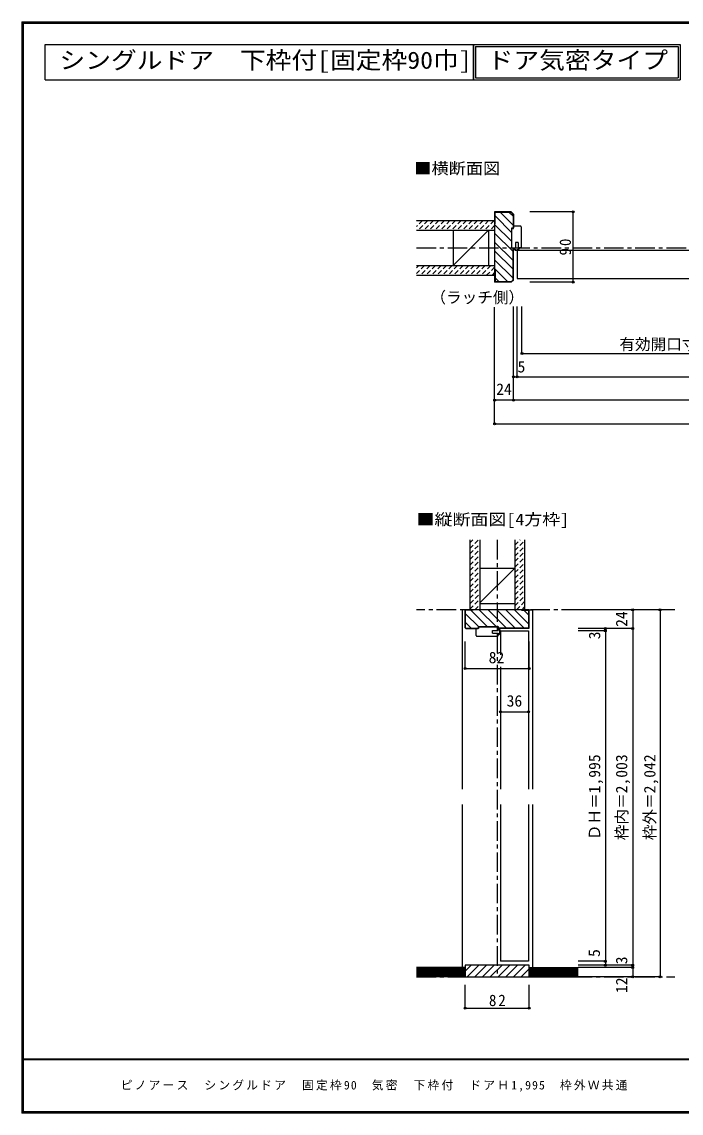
# Model space of a CAD drawing. Units: millimetres at full size, sheet at 1:5; details may follow other scales. Extents: x -973 to 977, y -718 to 696.
# Drawn here: x -973 to -129, y -701 to 696 of the extents above; entities that cross this region are included whole.
import ezdxf
from ezdxf.enums import TextEntityAlignment as Align

# ---------------------------------------------------------------- set-up
doc = ezdxf.new("R2010")
doc.units = ezdxf.units.MM
doc.header["$LTSCALE"] = 5
doc.header["$PDMODE"] = 32
doc.header["$PDSIZE"] = 2.5
doc.linetypes.add('CHAIN1', pattern=[8, 5, -1, 1, -1])
doc.linetypes.add('DASHED1', pattern=[1.8, 1.2, -0.6])
for name, color, linetype in [('0-0_補助線', 7, 'Continuous'), ('0-1_通り芯', 4, 'CHAIN1'), ('0-3_仕上げ', 2, 'Continuous'), ('0-4_枠', 3, 'Continuous'), ('0-6_扉', 6, 'Continuous'), ('0-A_文字', 3, 'Continuous'), ('0-B_寸法', 7, 'Continuous'), ('0-C_ハッチ', 4, 'DASHED1'), ('F-1_枠', 6, 'Continuous'), ('F-A_文字', 7, 'Continuous')]:
    doc.layers.add(name, color=color, linetype=linetype)
doc.styles.add('ＭＳ ゴシック', font='')
doc.styles.get('ＭＳ ゴシック').set_extended_font_data('MS Gothic')

# ---------------------------------------------------------------- blocks, each defined once
blk = doc.blocks.new('13')
at = {"layer": '0-0_補助線'}
for p, q in [((-3.184, 13.914), (-3.184, 16.914)), ((5.816, 16.914), (-3.184, 16.914)), ((6.816, 15.914), (6.816, -10.086)), ((-4.984, 13.914), (-3.184, 13.914)), ((-4.984, -11.086), (-4.984, 13.914)), ((-4.984, -11.086), (-0.684, -11.086)), ((2.716, -4.086), (2.716, -11.086)), ((5.816, -11.086), (2.716, -11.086))]:
    blk.add_line(p, q, dxfattribs=at)
blk.add_lwpolyline([(2.716, -4.086), (-0.684, -4.086), (-0.684, -11.086)], dxfattribs=at)
for centre, radius, start, end in [((5.816, 15.914), 1, 0, 90), ((0.78, -9.605), 4.487, 199.27144, 340.72855), ((0.78, -9.605), 3.887, 202.39487, 337.60513), ((5.816, -10.086), 1, 270, 0)]:
    blk.add_arc(centre, radius, start, end, dxfattribs=at)
blk = doc.blocks.new('11')
at = {"layer": '0-0_補助線'}
for p, q in [((-16.914, -5.816), (-16.914, 3.184)), ((-13.914, 3.184), (-16.914, 3.184)), ((11.086, 4.984), (11.086, 0.684)), ((-15.914, -6.816), (10.086, -6.816)), ((4.086, -2.716), (11.086, -2.716)), ((11.086, -5.816), (11.086, -2.716))]:
    blk.add_line(p, q, dxfattribs=at)
for points in [[(11.086, 4.984), (-13.914, 4.984), (-13.914, 3.184)], [(4.086, -2.716), (4.086, 0.684), (11.086, 0.684)]]:
    blk.add_lwpolyline(points, dxfattribs=at)
for centre, radius, start, end in [((9.605, -0.78), 4.487, 289.27145, 70.72856), ((9.605, -0.78), 3.887, 292.39487, 67.60513), ((-15.914, -5.816), 1, 180, 270), ((10.086, -5.816), 1, 270, 0)]:
    blk.add_arc(centre, radius, start, end, dxfattribs=at)

msp = doc.modelspace()

# ---------------------------------------------------------------- linework, layer by layer
at = {"layer": '0-0_補助線', "color": 3}
for p, q in [((-344, 405.998), (-346.001, 405.998)), ((-389.141, -78.499), (-389.141, -80.5)), ((-363.141, -78.499), (-389.141, -78.499)), ((-363.141, -80.5), (-363.141, -78.499))]:
    msp.add_line(p, q, dxfattribs=at)
msp.add_lwpolyline([(-346.001, 405.998), (-346.001, 431.998), (-344, 431.998)], dxfattribs=at)
at = {"layer": '0-1_通り芯'}
for p, q in [((-468, 406.5), (468, 406.5)), ((-364.643, 32.866), (-364.643, -526.5)), ((-137.286, -56.5), (-468, -56.5)), ((-468, -526.5), (-137.286, -526.5))]:
    msp.add_line(p, q, dxfattribs=at)
at = {"layer": '0-3_仕上げ'}
for p, q in [((-468, 441.5), (-368, 441.5)), ((-468, 429), (-368, 429)), ((-468, 384), (-368, 384)), ((-468, 371.5), (-368, 371.5)), ((-399.643, 32.866), (-399.643, -56.5)), ((-387.143, 32.866), (-387.143, -56.5)), ((-342.143, 32.866), (-342.143, -56.5)), ((-329.643, 32.866), (-329.643, -56.5)), ((-405.643, -514.5), (-468, -514.5)), ((-405.643, -526.5), (-405.643, -514.5)), ((-323.643, -526.5), (-323.643, -514.5)), ((-323.643, -514.5), (-261.286, -514.5)), ((-405.643, -526.5), (-468, -526.5)), ((-323.643, -526.5), (-261.286, -526.5))]:
    msp.add_line(p, q, dxfattribs=at)
at = {"layer": '0-3_仕上げ', "color": 7}
for p, q in [((-376, 429), (-421, 384)), ((-387.143, -47.928), (-342.143, -3.5)), ((-405.643, -516), (-468, -516)), ((-323.643, -516), (-261.286, -516)), ((-405.643, -517.5), (-468, -517.5)), ((-405.643, -519), (-468, -519)), ((-405.643, -520.5), (-468, -520.5)), ((-405.643, -522), (-468, -522)), ((-405.643, -523.5), (-468, -523.5)), ((-405.643, -525), (-468, -525)), ((-323.643, -517.5), (-261.286, -517.5)), ((-323.643, -519), (-261.286, -519)), ((-323.643, -520.5), (-261.286, -520.5)), ((-323.643, -522), (-261.286, -522)), ((-323.643, -523.5), (-261.286, -523.5)), ((-323.643, -525), (-261.286, -525))]:
    msp.add_line(p, q, dxfattribs=at)
at = {"layer": '0-3_仕上げ', "color": 3}
for p, q in [((-421, 429), (-421, 384)), ((-376, 429), (-376, 384)), ((-387.143, -3.5), (-342.143, -3.5)), ((-387.143, -48.5), (-342.143, -48.5))]:
    msp.add_line(p, q, dxfattribs=at)
at = {"layer": '0-4_枠'}
for p, q in [((-347.036, 452), (-367.5, 452)), ((-367.5, 437.5), (-367.5, 452)), ((-347.036, 452), (-344.5, 449.464)), ((-346.828, 452.5), (-344, 449.672)), ((-344.5, 449.464), (-344.5, 431.998)), ((-344, 449.672), (-344, 431.998)), ((-367.5, 437.5), (-368, 437.5)), ((-344.5, 365.536), (-344.5, 405.998)), ((-344, 365.328), (-344, 405.998)), ((-367.5, 377.5), (-368, 377.5)), ((-367.5, 377.5), (-367.5, 363)), ((-344.5, 365.536), (-347.036, 363)), ((-347.036, 363), (-367.5, 363)), ((-323.643, -56.5), (-405.643, -56.5)), ((-405.143, -79.586), (-405.143, -57)), ((-395.643, -57), (-405.143, -57)), ((-395.643, -57), (-395.643, -56.5)), ((-333.643, -57), (-333.643, -56.5)), ((-333.643, -57), (-324.143, -57)), ((-324.143, -79.586), (-324.143, -57)), ((-404.729, -80), (-405.143, -79.586)), ((-404.936, -80.5), (-389.141, -80.5)), ((-404.729, -80), (-389.141, -80)), ((-324.557, -80), (-363.141, -80)), ((-324.35, -80.5), (-363.141, -80.5)), ((-324.557, -80), (-324.143, -79.586))]:
    msp.add_line(p, q, dxfattribs=at)
at = {"layer": '0-4_枠', "color": 4}
for p, q in [((-405.643, -56.5), (-409.643, -56.5)), ((-409.643, -56.5), (-409.643, -286)), ((-323.643, -56.5), (-319.643, -56.5)), ((-319.643, -56.5), (-319.643, -286)), ((-409.643, -306), (-409.643, -514.5)), ((-319.643, -306), (-319.643, -514.5))]:
    msp.add_line(p, q, dxfattribs=at)
at = {"layer": '0-4_枠'}
for points in [[(-346.828, 452.5), (-368, 452.5), (-368, 362.5)], [(-344, 365.328), (-346.828, 362.5), (-368, 362.5)], [(-404.936, -80.5), (-405.643, -79.793), (-405.643, -56.5)], [(-324.35, -80.5), (-323.643, -79.793), (-323.643, -56.5)]]:
    msp.add_lwpolyline(points, dxfattribs=at)
msp.add_lwpolyline([(-405.643, -526.5), (-323.643, -526.5), (-323.643, -511.5), (-405.643, -511.5)], close=True, dxfattribs=at)
at = {"layer": '0-6_扉'}
for p, q in [((-339, 403.5), (-339, 367.5)), ((-339, 403.5), (-8.5, 403.5)), ((-339, 367.5), (-8.5, 367.5)), ((-360.643, -83.5), (-324.643, -83.5)), ((-360.643, -83.5), (-360.643, -114.19)), ((-324.643, -83.5), (-324.643, -286)), ((-360.643, -129.422), (-360.643, -286)), ((-360.643, -306), (-360.643, -506.5)), ((-324.643, -306), (-324.643, -506.5)), ((-324.643, -506.5), (-360.643, -506.5))]:
    msp.add_line(p, q, dxfattribs=at)
at = {"layer": '0-A_文字'}
for p, q in [((-943.333, 621.667), (-943.333, 666.667)), ((-943.333, 666.667), (-395.173, 666.667)), ((-395.173, 621.667), (-395.173, 666.667)), ((-395.173, 666.667), (-395.173, 621.667)), ((-392.673, 664.167), (-133.068, 664.167)), ((-392.673, 664.167), (-392.673, 624.167)), ((-133.068, 664.167), (-133.068, 624.167)), ((-943.333, 621.667), (-395.173, 621.667)), ((-395.173, 621.667), (-130.568, 621.667)), ((-392.673, 624.167), (-133.068, 624.167))]:
    msp.add_line(p, q, dxfattribs=at)
for points in [[(-395.173, 666.667), (-395.173, 621.667), (-395.173, 666.667)], [(-395.173, 666.667), (-130.568, 666.667), (-130.568, 621.667)]]:
    msp.add_lwpolyline(points, dxfattribs=at)
at = {"layer": '0-B_寸法', "color": 4}
for p, q in [((-267.542, 452.5), (-322.768, 452.5)), ((-267.542, 362.5), (-267.542, 452.5)), ((-267.542, 362.5), (-322.768, 362.5)), ((-368, 181.5), (-368, 330.598)), ((-344, 211.5), (-344, 331.5)), ((-339, 241.5), (-339, 331.5)), ((-333, 271.5), (-333, 331.5)), ((-333, 271.5), (284.005, 271.5)), ((-344, 241.5), (344, 241.5)), ((368, 211.5), (-368, 211.5)), ((-368, 181.5), (368, 181.5)), ((-156.286, -56.5), (-261.286, -56.5)), ((-191.286, -56.5), (-191.286, -526.5)), ((-156.286, -56.5), (-156.286, -526.5)), ((-191.286, -80.5), (-261.286, -80.5)), ((-226.286, -83.5), (-261.286, -83.5)), ((-226.286, -80.5), (-226.286, -511.5)), ((-405.643, -131.922), (-405.643, -97.4)), ((-323.643, -131.922), (-323.643, -97.4)), ((-405.643, -131.922), (-323.643, -131.922)), ((-360.643, -187.382), (-324.643, -187.382)), ((-226.286, -506.5), (-261.286, -506.5)), ((-191.286, -511.5), (-261.286, -511.5)), ((-191.286, -514.5), (-261.286, -514.5)), ((-156.286, -526.5), (-261.286, -526.5)), ((-405.643, -566.5), (-405.643, -536.5)), ((-323.643, -566.5), (-323.643, -536.5)), ((-405.643, -566.5), (-323.643, -566.5))]:
    msp.add_line(p, q, dxfattribs=at)
at = {"layer": '0-B_寸法'}
for p in [(-267.542, 452.5), (-267.542, 362.5), (-333, 271.5), (-344, 241.5), (-339, 241.5), (-368, 211.5), (-344, 211.5), (-368, 181.5), (-191.286, -56.5), (-156.286, -56.5), (-226.286, -80.5), (-226.286, -83.5), (-191.286, -80.5), (-405.643, -131.922), (-323.643, -131.922), (-360.643, -187.382), (-324.643, -187.382), (-226.286, -506.5), (-226.286, -511.5), (-191.286, -511.5), (-191.286, -514.5), (-191.286, -526.5), (-156.286, -526.5), (-405.643, -566.5), (-323.643, -566.5)]:
    msp.add_point(p, dxfattribs=at)
at = {"layer": '0-C_ハッチ', "linetype": 'Continuous'}
for p, q in [((-367.5, 447.47), (-346.001, 425.971)), ((-360.716, 452), (-344.5, 435.784)), ((-349.402, 452), (-344.5, 447.098)), ((-368, 436.657), (-346.001, 414.658)), ((-368, 425.342), (-344.5, 401.843)), ((-368, 414.029), (-344.5, 390.529)), ((-368, 402.716), (-344.5, 379.216)), ((-368, 391.402), (-344.5, 367.902)), ((-368, 380.088), (-350.912, 363)), ((-367.5, 368.275), (-362.225, 363)), ((-405.143, -61.784), (-388.428, -78.499)), ((-398.613, -57), (-377.114, -78.499)), ((-387.8, -56.5), (-365.801, -78.499)), ((-376.485, -56.5), (-352.986, -80)), ((-365.172, -56.5), (-341.672, -80)), ((-353.858, -56.5), (-330.358, -80)), ((-342.545, -56.5), (-324.143, -74.902)), ((-330.731, -57), (-324.143, -63.588)), ((-405.143, -73.098), (-398.241, -80)), ((-405.643, -518.992), (-398.151, -511.5)), ((-403.251, -526.5), (-388.251, -511.5)), ((-393.352, -526.5), (-378.352, -511.5)), ((-383.452, -526.5), (-368.452, -511.5)), ((-373.553, -526.5), (-358.553, -511.5)), ((-363.653, -526.5), (-348.653, -511.5)), ((-353.754, -526.5), (-338.754, -511.5)), ((-343.854, -526.5), (-328.854, -511.5)), ((-333.955, -526.5), (-323.643, -516.188)), ((-324.055, -526.5), (-323.643, -526.088))]:
    msp.add_line(p, q, dxfattribs=at)
at = {"layer": '0-C_ハッチ'}
for p, q in [((-460.531, 441.5), (-468, 434.031)), ((-467.602, 441.5), (-468, 441.102)), ((-453.46, 441.5), (-465.96, 429)), ((-446.389, 441.5), (-458.889, 429)), ((-439.318, 441.5), (-451.818, 429)), ((-432.247, 441.5), (-444.747, 429)), ((-425.176, 441.5), (-437.676, 429)), ((-418.105, 441.5), (-430.605, 429)), ((-411.034, 441.5), (-423.534, 429)), ((-403.963, 441.5), (-416.463, 429)), ((-396.892, 441.5), (-409.392, 429)), ((-389.821, 441.5), (-402.321, 429)), ((-382.749, 441.5), (-395.249, 429)), ((-375.678, 441.5), (-388.178, 429)), ((-368.607, 441.5), (-381.107, 429)), ((-368, 435.036), (-374.036, 429)), ((-457.823, 384), (-468, 373.823)), ((-464.894, 384), (-468, 380.894)), ((-450.752, 384), (-463.252, 371.5)), ((-443.681, 384), (-456.181, 371.5)), ((-436.61, 384), (-449.11, 371.5)), ((-429.539, 384), (-442.039, 371.5)), ((-422.468, 384), (-434.968, 371.5)), ((-415.397, 384), (-427.897, 371.5)), ((-408.326, 384), (-420.826, 371.5)), ((-401.255, 384), (-413.755, 371.5)), ((-394.183, 384), (-406.683, 371.5)), ((-387.112, 384), (-399.612, 371.5)), ((-380.041, 384), (-392.541, 371.5)), ((-372.97, 384), (-385.47, 371.5)), ((-368, 381.899), (-378.399, 371.5)), ((-368, 374.828), (-371.328, 371.5)), ((-399.643, 28.96), (-395.737, 32.866)), ((-399.643, 21.889), (-388.666, 32.866)), ((-342.143, 26.252), (-335.529, 32.866)), ((-342.143, 19.181), (-329.643, 31.681)), ((-399.643, 14.818), (-387.143, 27.318)), ((-399.643, 7.747), (-387.143, 20.247)), ((-342.143, 12.11), (-329.643, 24.61)), ((-342.143, 5.039), (-329.643, 17.539)), ((-399.643, 0.676), (-387.143, 13.176)), ((-399.643, -6.395), (-387.143, 6.105)), ((-342.143, -2.032), (-329.643, 10.468)), ((-342.143, -9.103), (-329.643, 3.397)), ((-399.643, -13.466), (-387.143, -0.966)), ((-399.643, -20.537), (-387.143, -8.037)), ((-342.143, -16.174), (-329.643, -3.674)), ((-342.143, -23.246), (-329.643, -10.746)), ((-399.643, -27.608), (-387.143, -15.108)), ((-399.643, -34.679), (-387.143, -22.179)), ((-342.143, -30.317), (-329.643, -17.817)), ((-342.143, -37.388), (-329.643, -24.888)), ((-399.643, -41.751), (-387.143, -29.251)), ((-399.321, -48.5), (-387.143, -36.322)), ((-342.143, -44.459), (-329.643, -31.959)), ((-342.143, -51.53), (-329.643, -39.03)), ((-399.643, -55.893), (-387.143, -43.393)), ((-393.179, -56.5), (-387.143, -50.464)), ((-340.042, -56.5), (-329.643, -46.101)), ((-332.971, -56.5), (-329.643, -53.172))]:
    msp.add_line(p, q, dxfattribs=at)
at = {"layer": 'F-1_枠'}
for p, q in [((-973.347, 695.833), (-973.347, -700.833)), ((-973.347, 695.833), (976.653, 695.833)), ((-973.347, 695), (976.653, 695)), ((-973.347, 694.167), (976.653, 694.167)), ((-972.514, 695.833), (-972.514, -700.833)), ((-971.68, 695.833), (-971.68, -700.833)), ((976.653, -631.667), (-973.347, -631.667)), ((976.653, -632.5), (-973.347, -632.5)), ((976.653, -699.167), (-973.347, -699.167)), ((976.653, -700), (-973.347, -700)), ((976.653, -700.833), (-973.347, -700.833))]:
    msp.add_line(p, q, dxfattribs=at)

# ---------------------------------------------------------------- block references
at = {"layer": '0-0_補助線'}
for name, p in [('13', (-340.816, 417.584)), ('11', (-374.727, -83.684))]:
    msp.add_blockref(name, p, dxfattribs=at)

# ---------------------------------------------------------------- texts
at = {"layer": '0-A_文字', "style": 'ＭＳ ゴシック', "width": 1.1}
for s, p in [('シングルドア\u3000下枠付[固定枠90巾]', (-925.208, 629.167)), ('ドア気密タイプ', (-377.048, 629.167))]:
    msp.add_text(s, height=21.99, dxfattribs=at).set_placement(p, align=Align.BOTTOM_LEFT)
at = {"layer": '0-A_文字', "color": 7, "style": 'ＭＳ ゴシック'}
for s, width, p in [('■横断面図', 1.1, (-470.862, 496.5)), ('■縦断面図[4方枠]', 1.15, (-468, 47.256))]:
    msp.add_text(s, height=14.66, dxfattribs=dict(at, width=width)).set_placement(p, align=Align.BOTTOM_LEFT)
msp.add_text('（ラッチ側）', height=14.66, dxfattribs=at).set_placement((-450.25, 331.5), align=Align.BOTTOM_LEFT)
at = {"layer": '0-B_寸法', "style": 'ＭＳ ゴシック'}
for s, p in [('有効開口寸法＝730（660）<640>［617］', (-208.347, 271.5)), ('5', (-338.703, 242.739)), ('24', (-366, 214)), ('82', (-375.643, -129.422)), ('36', (-352.643, -184.882))]:
    msp.add_text(s, height=14.66, dxfattribs=at).set_placement(p, align=Align.BOTTOM_LEFT)
for s, p in [('24', (-193.786, -78.5)), ('3', (-228.449, -94.385)), ('ＤＨ＝1,995', (-228.466, -351.5)), ('枠内＝2,003', (-193.786, -351.5)), ('枠外＝2,042', (-157.771, -351.5)), ('5', (-228.786, -500.875)), ('3', (-193.786, -510.25)), ('12', (-193.786, -547.125))]:
    msp.add_text(s, height=14.66, rotation=90, dxfattribs=at).set_placement(p, align=Align.BOTTOM_LEFT)
at = {"layer": '0-B_寸法', "insert": (-270.042, 396.875), "char_height": 14.66, "attachment_point": 7, "rotation": 90, "style": 'ＭＳ ゴシック'}
msp.add_mtext('\\T1.27;\\W0.95;90', dxfattribs=at)
at = {"layer": '0-B_寸法', "insert": (-375.268, -564), "char_height": 14.66, "attachment_point": 7, "style": 'ＭＳ ゴシック'}
msp.add_mtext('\\T1.27;\\W0.95;82', dxfattribs=at)
at = {"layer": 'F-A_文字', "insert": (-846.68, -673.333), "char_height": 11, "attachment_point": 7, "style": 'ＭＳ ゴシック'}
msp.add_mtext('\\T1.19;ピノアース\u3000シングルドア\u3000固定枠90\u3000気密\u3000下枠付\u3000ドアＨ1,995\u3000枠外Ｗ共通', dxfattribs=at)

doc.saveas('drawing.dxf')
